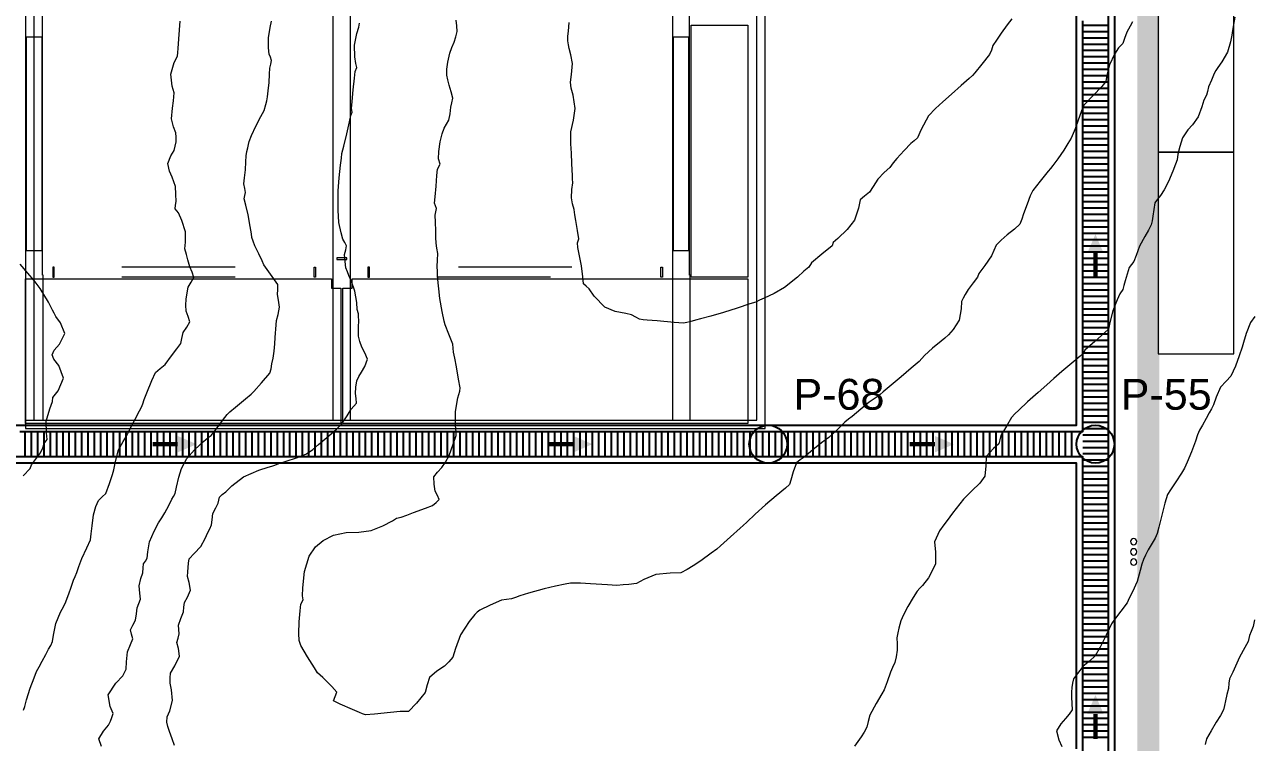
# Model space of a CAD drawing. Header units: metres. Extents: x 354768 to 355417, y 9249536 to 9250102.
# Drawn here: x 354959.92 to 354979.41, y 9249835.21 to 9249846.6 of the extents above; entities that cross this region are included whole.
import ezdxf
from ezdxf.enums import TextEntityAlignment as Align

# ---------------------------------------------------------------- set-up
doc = ezdxf.new("R2010")
doc.units = ezdxf.units.M
doc.header["$LTSCALE"] = 0.25
doc.linetypes.add('DASHED', pattern=[1.524, 1.27, -0.254])
for name, color, linetype, lineweight in [('ARQ-BASE', 8, 'CONTINUOUS', 13), ('ARQ-TECHO', 8, 'CONTINUOUS', 13), ('ARQ-VEREDA', 9, 'CONTINUOUS', 9), ('CUNETA-S3', 94, 'CONTINUOUS', 35), ('LIMITE-INTERV', 1, 'DASHED', 70)]:
    doc.layers.add(name, color=color, linetype=linetype, lineweight=lineweight)
for name, color, linetype, true_color in [('CUN-FLUJO', 1, 'CONTINUOUS', 0xe60000), ('CUN-REJ-BORDE', 4, 'CONTINUOUS', 0x00aae6), ('CUN-REJ-PLATINA', 4, 'CONTINUOUS', 0x78cdf0)]:
    doc.layers.add(name, color=color, linetype=linetype, true_color=true_color)
doc.layers.add('CURVAS', color=33, linetype='CONTINUOUS', lineweight=13, true_color=0xb08860)
doc.layers.add('NUDOS', color=7, linetype='CONTINUOUS')
doc.layers.add('TEXTOS', color=7, linetype='CONTINUOUS')
doc.styles.get("Standard").update_dxf_attribs({"font": 'arial.ttf'})

# ---------------------------------------------------------------- blocks, each defined once
blk = doc.blocks.new('ARQUITECTURA_BASE')
at = {"layer": 'ARQ-BASE'}
for points in [[(354960.187, 9249846.406), (354960.187, 9249843.006), (354959.947, 9249843.006), (354959.947, 9249846.406), (354960.187, 9249846.406)], [(354970.447, 9249846.406), (354970.447, 9249843.006), (354970.207, 9249843.006), (354970.207, 9249846.406), (354970.447, 9249846.406)]]:
    blk.add_lwpolyline(points, close=True, dxfattribs=at)
at = {"layer": 'ARQ-TECHO'}
for points in [[(354959.932, 9249840.191), (354971.662, 9249840.191), (354971.662, 9249851.821), (354959.932, 9249851.821), (354959.932, 9249840.191)], [(354960.062, 9249840.321), (354971.532, 9249840.321), (354971.532, 9249851.691), (354960.062, 9249851.691), (354960.062, 9249840.321)], [(354964.807, 9249840.321), (354965.087, 9249840.321), (354965.087, 9249851.691), (354964.807, 9249851.691), (354964.807, 9249840.321)], [(354964.867, 9249842.896), (354964.867, 9249842.871), (354965.027, 9249842.871), (354965.027, 9249842.896), (354964.867, 9249842.896)], [(354960.362, 9249842.591), (354960.387, 9249842.591), (354960.387, 9249842.751), (354960.362, 9249842.751), (354960.362, 9249842.591)], [(354964.532, 9249842.591), (354964.507, 9249842.591), (354964.507, 9249842.751), (354964.532, 9249842.751), (354964.532, 9249842.591)], [(354965.362, 9249842.591), (354965.387, 9249842.591), (354965.387, 9249842.751), (354965.362, 9249842.751), (354965.362, 9249842.591)], [(354970.032, 9249842.591), (354970.007, 9249842.591), (354970.007, 9249842.751), (354970.032, 9249842.751), (354970.032, 9249842.591)], [(354977.456, 9249838.394), (354977.46, 9249838.374), (354977.471, 9249838.358), (354977.486, 9249838.348), (354977.506, 9249838.344), (354977.525, 9249838.348), (354977.541, 9249838.358), (354977.552, 9249838.374), (354977.556, 9249838.394), (354977.552, 9249838.413), (354977.541, 9249838.429), (354977.525, 9249838.44), (354977.506, 9249838.444), (354977.486, 9249838.44), (354977.471, 9249838.429), (354977.46, 9249838.413), (354977.456, 9249838.394)], [(354977.456, 9249838.231), (354977.46, 9249838.212), (354977.471, 9249838.196), (354977.486, 9249838.185), (354977.506, 9249838.181), (354977.525, 9249838.185), (354977.541, 9249838.196), (354977.552, 9249838.212), (354977.556, 9249838.231), (354977.552, 9249838.251), (354977.541, 9249838.267), (354977.525, 9249838.277), (354977.506, 9249838.281), (354977.486, 9249838.277), (354977.471, 9249838.267), (354977.46, 9249838.251), (354977.456, 9249838.231)], [(354977.456, 9249838.069), (354977.46, 9249838.049), (354977.471, 9249838.033), (354977.486, 9249838.023), (354977.506, 9249838.019), (354977.525, 9249838.023), (354977.541, 9249838.033), (354977.552, 9249838.049), (354977.556, 9249838.069), (354977.552, 9249838.088), (354977.541, 9249838.104), (354977.525, 9249838.115), (354977.506, 9249838.119), (354977.486, 9249838.115), (354977.471, 9249838.104), (354977.46, 9249838.088), (354977.456, 9249838.069)]]:
    blk.add_lwpolyline(points, close=True, dxfattribs=at)
for points in [[(354960.212, 9249850.621), (354960.212, 9249851.691), (354959.932, 9249851.691), (354959.932, 9249840.321), (354960.212, 9249840.321), (354960.212, 9249842.621), (354960.202, 9249842.621), (354960.202, 9249850.621), (354960.212, 9249850.621)], [(354970.472, 9249850.621), (354970.472, 9249851.691), (354970.192, 9249851.691), (354970.192, 9249840.321), (354970.472, 9249840.321), (354970.472, 9249842.621), (354970.462, 9249842.621), (354970.462, 9249850.621), (354970.472, 9249850.621)], [(354963.257, 9249842.751), (354961.457, 9249842.751)], [(354963.257, 9249842.591), (354961.457, 9249842.591)], [(354968.257, 9249842.591), (354966.457, 9249842.591)], [(354968.597, 9249842.751), (354966.797, 9249842.751)]]:
    blk.add_lwpolyline(points, dxfattribs=at)
at = {"layer": 'ARQ-VEREDA'}
for points in [[(354979.095, 9249844.574), (354979.095, 9249847.774), (354977.895, 9249847.774), (354977.895, 9249844.574), (354979.095, 9249844.574)], [(354979.095, 9249841.374), (354979.095, 9249844.574), (354977.895, 9249844.574), (354977.895, 9249841.374), (354979.095, 9249841.374)], [(354964.962, 9249842.416), (354965.112, 9249842.416), (354965.112, 9249842.566), (354971.387, 9249842.566), (354971.387, 9249840.266), (354964.962, 9249840.266), (354964.962, 9249842.416)]]:
    blk.add_lwpolyline(points, close=True, dxfattribs=at)
for points in [[(354971.387, 9249842.591), (354970.487, 9249842.591), (354970.487, 9249846.591), (354971.387, 9249846.591), (354971.387, 9249842.591)], [(354964.932, 9249840.266), (354959.932, 9249840.266), (354959.932, 9249842.566), (354964.782, 9249842.566), (354964.782, 9249842.416), (354964.932, 9249842.416), (354964.932, 9249840.266)]]:
    blk.add_lwpolyline(points, dxfattribs=at)
blk = doc.blocks.new('CURVAS_DE_NIVEL')
at = {"layer": 'CURVAS'}
for points in [[(354975.573, 9249846.687), (354975.502, 9249846.592), (354975.406, 9249846.463), (354975.329, 9249846.351), (354975.275, 9249846.265), (354975.249, 9249846.194), (354975.222, 9249846.124), (354975.1, 9249845.968), (354974.988, 9249845.83), (354974.952, 9249845.792), (354974.897, 9249845.743), (354974.77, 9249845.629), (354974.619, 9249845.492), (354974.481, 9249845.374), (354974.361, 9249845.269), (354974.253, 9249845.15), (354974.135, 9249844.933), (354974.08, 9249844.802), (354974.027, 9249844.755), (354973.971, 9249844.709), (354973.865, 9249844.598), (354973.751, 9249844.475), (354973.694, 9249844.402), (354973.637, 9249844.329), (354973.55, 9249844.249), (354973.447, 9249844.146), (354973.373, 9249844.031), (354973.314, 9249843.937), (354973.239, 9249843.877), (354973.169, 9249843.815), (354973.142, 9249843.686), (354973.079, 9249843.492), (354972.96, 9249843.346), (354972.814, 9249843.206), (354972.742, 9249843.142), (354972.722, 9249843.088), (354972.562, 9249842.953), (354972.399, 9249842.816), (354972.353, 9249842.75), (354972.277, 9249842.686), (354972.175, 9249842.591), (354971.97, 9249842.428), (354971.803, 9249842.332), (354971.647, 9249842.256), (354971.574, 9249842.223), (354971.512, 9249842.196), (354971.42, 9249842.165), (354971.217, 9249842.097), (354970.999, 9249842.028), (354970.801, 9249841.972), (354970.634, 9249841.928), (354970.557, 9249841.909), (354970.469, 9249841.882), (354970.419, 9249841.87), (354970.367, 9249841.86), (354970.216, 9249841.872), (354969.947, 9249841.895), (354969.792, 9249841.909), (354969.729, 9249841.915), (354969.668, 9249841.924), (354969.608, 9249841.958), (354969.544, 9249841.995), (354969.453, 9249842.012), (354969.285, 9249842.048), (354969.12, 9249842.116), (354968.948, 9249842.29), (354968.869, 9249842.407), (354968.824, 9249842.446), (354968.782, 9249842.486), (354968.77, 9249842.594), (354968.75, 9249842.772), (354968.714, 9249842.956), (354968.69, 9249843.062), (354968.685, 9249843.133), (354968.707, 9249843.196), (354968.686, 9249843.329), (354968.66, 9249843.49), (354968.645, 9249843.578), (354968.63, 9249843.665), (354968.607, 9249843.756), (354968.588, 9249843.851), (354968.597, 9249843.98), (354968.609, 9249844.088), (354968.608, 9249844.149), (354968.606, 9249844.204), (354968.6, 9249844.294), (354968.595, 9249844.396), (354968.588, 9249844.56), (354968.579, 9249844.708), (354968.581, 9249844.897), (354968.62, 9249845.082), (354968.648, 9249845.265), (354968.618, 9249845.477), (354968.587, 9249845.59), (354968.572, 9249845.683), (354968.591, 9249845.805), (354968.608, 9249845.978), (354968.582, 9249846.12), (354968.555, 9249846.218), (354968.541, 9249846.279), (354968.53, 9249846.34), (354968.534, 9249846.413), (354968.541, 9249846.496), (354968.551, 9249846.632)], [(354977.488, 9249846.641), (354977.449, 9249846.573), (354977.4, 9249846.48), (354977.363, 9249846.378), (354977.334, 9249846.299), (354977.265, 9249846.231), (354977.205, 9249846.128), (354977.125, 9249845.962), (354977.083, 9249845.798), (354977.064, 9249845.695), (354977.002, 9249845.618), (354976.862, 9249845.474), (354976.72, 9249845.326), (354976.696, 9249845.271), (354976.674, 9249845.214), (354976.628, 9249845.084), (354976.577, 9249844.944), (354976.546, 9249844.87), (354976.513, 9249844.797), (354976.464, 9249844.71), (354976.4, 9249844.604), (354976.303, 9249844.468), (354976.225, 9249844.362), (354976.187, 9249844.316), (354976.149, 9249844.271), (354976.026, 9249844.115), (354975.908, 9249843.963), (354975.866, 9249843.879), (354975.816, 9249843.747), (354975.76, 9249843.594), (354975.734, 9249843.511), (354975.701, 9249843.432), (354975.614, 9249843.354), (354975.501, 9249843.262), (354975.403, 9249843.176), (354975.328, 9249843.1), (354975.288, 9249843.015), (354975.25, 9249842.928), (354975.144, 9249842.776), (354975.053, 9249842.65), (354975.03, 9249842.592), (354974.961, 9249842.502), (354974.881, 9249842.395), (354974.836, 9249842.317), (354974.804, 9249842.257), (354974.777, 9249842.202), (354974.773, 9249842.09), (354974.739, 9249841.907), (354974.646, 9249841.761), (354974.568, 9249841.674), (354974.511, 9249841.624), (354974.453, 9249841.577), (354974.318, 9249841.461), (354974.189, 9249841.348), (354974.147, 9249841.3), (354974.105, 9249841.252), (354973.98, 9249841.146), (354973.819, 9249841.011), (354973.658, 9249840.875), (354973.533, 9249840.77), (354973.485, 9249840.729), (354973.436, 9249840.689), (354973.377, 9249840.651), (354973.313, 9249840.609), (354973.177, 9249840.496), (354973.042, 9249840.381), (354972.984, 9249840.335), (354972.927, 9249840.287), (354972.799, 9249840.165), (354972.672, 9249840.044), (354972.614, 9249840.004), (354972.556, 9249839.964), (354972.42, 9249839.849), (354972.281, 9249839.732), (354972.216, 9249839.69), (354972.157, 9249839.643), (354972.108, 9249839.501), (354972.07, 9249839.371), (354972.049, 9249839.298), (354971.983, 9249839.243), (354971.836, 9249839.12), (354971.667, 9249838.976), (354971.505, 9249838.829), (354971.371, 9249838.705), (354971.313, 9249838.651), (354971.265, 9249838.61), (354971.111, 9249838.469), (354970.956, 9249838.326), (354970.896, 9249838.272), (354970.808, 9249838.209), (354970.642, 9249838.091), (354970.521, 9249838.009), (354970.426, 9249837.949), (354970.326, 9249837.901), (354970.156, 9249837.893), (354969.926, 9249837.871), (354969.74, 9249837.793), (354969.619, 9249837.731), (354969.499, 9249837.713), (354969.411, 9249837.706), (354969.311, 9249837.7), (354969.162, 9249837.709), (354968.893, 9249837.726), (354968.732, 9249837.736), (354968.655, 9249837.737), (354968.577, 9249837.735), (354968.492, 9249837.72), (354968.334, 9249837.687), (354968.155, 9249837.645), (354967.907, 9249837.576), (354967.77, 9249837.533), (354967.703, 9249837.508), (354967.636, 9249837.484), (354967.56, 9249837.475), (354967.479, 9249837.463), (354967.299, 9249837.383), (354967.134, 9249837.304), (354967.095, 9249837.273), (354967.058, 9249837.239), (354966.968, 9249837.129), (354966.829, 9249836.916), (354966.749, 9249836.698), (354966.706, 9249836.56), (354966.644, 9249836.485), (354966.574, 9249836.418), (354966.457, 9249836.337), (354966.337, 9249836.236), (354966.301, 9249836.121), (354966.27, 9249836.002), (354966.13, 9249835.829), (354966.004, 9249835.7), (354965.939, 9249835.697), (354965.871, 9249835.7), (354965.721, 9249835.685), (354965.464, 9249835.658), (354965.321, 9249835.645), (354965.275, 9249835.663), (354965.229, 9249835.685), (354965.118, 9249835.731), (354964.921, 9249835.814), (354964.813, 9249835.87), (354964.841, 9249835.936), (354964.871, 9249836.006), (354964.791, 9249836.095), (354964.646, 9249836.236), (354964.564, 9249836.314), (354964.515, 9249836.392), (354964.405, 9249836.568), (354964.297, 9249836.743), (354964.269, 9249836.824), (354964.267, 9249836.938), (354964.27, 9249837.122), (354964.286, 9249837.296), (354964.3, 9249837.399), (354964.336, 9249837.471), (354964.324, 9249837.534), (354964.329, 9249837.659), (354964.356, 9249837.919), (354964.43, 9249838.163), (354964.532, 9249838.312), (354964.65, 9249838.411), (354964.814, 9249838.495), (354965.015, 9249838.541), (354965.219, 9249838.544), (354965.414, 9249838.569), (354965.599, 9249838.644), (354965.749, 9249838.725), (354965.814, 9249838.765), (354965.887, 9249838.784), (354965.98, 9249838.816), (354966.086, 9249838.854), (354966.274, 9249838.923), (354966.386, 9249838.967), (354966.444, 9249839.012), (354966.489, 9249839.062), (354966.463, 9249839.126), (354966.429, 9249839.194), (354966.41, 9249839.303), (354966.407, 9249839.424), (354966.464, 9249839.497), (354966.533, 9249839.568), (354966.593, 9249839.655), (354966.652, 9249839.758), (354966.716, 9249839.938), (354966.759, 9249840.077), (354966.762, 9249840.129), (354966.751, 9249840.242), (354966.749, 9249840.459), (354966.788, 9249840.673), (354966.818, 9249840.782), (354966.822, 9249840.833), (354966.798, 9249840.974), (354966.765, 9249841.167), (354966.739, 9249841.305), (354966.721, 9249841.402), (354966.714, 9249841.465), (354966.706, 9249841.527), (354966.645, 9249841.686), (354966.587, 9249841.833), (354966.569, 9249841.894), (354966.54, 9249842.045), (354966.503, 9249842.254), (354966.485, 9249842.403), (354966.474, 9249842.502), (354966.47, 9249842.557), (354966.466, 9249842.612), (354966.463, 9249842.68), (354966.461, 9249842.758), (354966.466, 9249842.859), (354966.469, 9249842.967), (354966.457, 9249843.048), (354966.444, 9249843.13), (354966.441, 9249843.222), (354966.44, 9249843.324), (354966.433, 9249843.462), (354966.427, 9249843.573), (354966.439, 9249843.627), (354966.448, 9249843.678), (354966.419, 9249843.764), (354966.429, 9249843.866), (354966.445, 9249844.033), (354966.457, 9249844.201), (354966.465, 9249844.304), (354966.508, 9249844.383), (354966.479, 9249844.468), (354966.488, 9249844.582), (354966.507, 9249844.738), (354966.539, 9249844.863), (354966.569, 9249844.956), (354966.609, 9249845.018), (354966.647, 9249845.081), (354966.664, 9249845.184), (354966.676, 9249845.288), (354966.693, 9249845.359), (354966.706, 9249845.43), (354966.68, 9249845.532), (354966.649, 9249845.638), (354966.629, 9249845.723), (354966.615, 9249845.793), (354966.613, 9249845.889), (354966.631, 9249846.004), (354966.658, 9249846.144), (354966.694, 9249846.233), (354966.73, 9249846.317), (354966.757, 9249846.403), (354966.777, 9249846.489), (354966.772, 9249846.577), (354966.76, 9249846.666)], [(354979.111, 9249846.717), (354979.091, 9249846.597), (354979.072, 9249846.506), (354979.061, 9249846.428), (354979.041, 9249846.325), (354978.992, 9249846.158), (354978.904, 9249846.006), (354978.84, 9249845.915), (354978.812, 9249845.868), (354978.784, 9249845.821), (354978.739, 9249845.718), (354978.693, 9249845.609), (354978.676, 9249845.537), (354978.662, 9249845.476), (354978.619, 9249845.401), (354978.59, 9249845.293), (354978.53, 9249845.133), (354978.437, 9249845.01), (354978.364, 9249844.929), (354978.321, 9249844.865), (354978.282, 9249844.799), (354978.24, 9249844.665), (354978.206, 9249844.544), (354978.197, 9249844.451), (354978.17, 9249844.383), (354978.128, 9249844.272), (354978.06, 9249844.108), (354977.989, 9249843.977), (354977.934, 9249843.886), (354977.886, 9249843.83), (354977.841, 9249843.772), (354977.825, 9249843.665), (354977.813, 9249843.559), (354977.798, 9249843.485), (354977.783, 9249843.422), (354977.744, 9249843.337), (354977.683, 9249843.237), (354977.598, 9249843.083), (354977.544, 9249842.936), (354977.511, 9249842.837), (354977.473, 9249842.79), (354977.435, 9249842.742), (354977.402, 9249842.64), (354977.371, 9249842.532), (354977.353, 9249842.457), (354977.337, 9249842.396), (354977.287, 9249842.327), (354977.244, 9249842.228), (354977.178, 9249842.054), (354977.13, 9249841.872), (354977.106, 9249841.765), (354977.049, 9249841.71), (354976.889, 9249841.571), (354976.733, 9249841.433), (354976.713, 9249841.384), (354976.656, 9249841.336), (354976.524, 9249841.225), (354976.366, 9249841.092), (354976.238, 9249840.981), (354976.127, 9249840.884), (354975.99, 9249840.762), (354975.823, 9249840.61), (354975.683, 9249840.481), (354975.622, 9249840.423), (354975.571, 9249840.361), (354975.487, 9249840.225), (354975.4, 9249840.077), (354975.386, 9249840.011), (354975.37, 9249839.947), (354975.281, 9249839.872), (354975.169, 9249839.742), (354975.16, 9249839.594), (354975.148, 9249839.434), (354975.065, 9249839.322), (354974.939, 9249839.202), (354974.807, 9249839.067), (354974.633, 9249838.848), (354974.546, 9249838.73), (354974.494, 9249838.658), (354974.429, 9249838.565), (354974.348, 9249838.392), (354974.361, 9249838.226), (354974.366, 9249838.037), (354974.253, 9249837.819), (354974.158, 9249837.699), (354974.115, 9249837.654), (354974.071, 9249837.608), (354974.007, 9249837.507), (354973.922, 9249837.364), (354973.855, 9249837.231), (354973.812, 9249837.139), (354973.796, 9249837.081), (354973.781, 9249837.021), (354973.766, 9249836.949), (354973.752, 9249836.866), (354973.754, 9249836.774), (354973.755, 9249836.669), (354973.739, 9249836.566), (354973.719, 9249836.475), (354973.684, 9249836.399), (354973.648, 9249836.323), (354973.595, 9249836.171), (354973.55, 9249836.041), (354973.511, 9249835.98), (354973.422, 9249835.826), (354973.321, 9249835.641), (354973.298, 9249835.54), (354973.276, 9249835.448), (354973.234, 9249835.372), (354973.186, 9249835.298), (354973.077, 9249835.148)], [(354962.294, 9249835.161), (354962.257, 9249835.264), (354962.216, 9249835.381), (354962.19, 9249835.461), (354962.171, 9249835.527), (354962.178, 9249835.611), (354962.219, 9249835.709), (354962.264, 9249835.874), (354962.247, 9249836.044), (354962.224, 9249836.147), (354962.226, 9249836.232), (354962.229, 9249836.308), (354962.297, 9249836.421), (354962.371, 9249836.574), (354962.355, 9249836.697), (354962.333, 9249836.793), (354962.351, 9249836.861), (354962.369, 9249836.929), (354962.362, 9249836.999), (354962.357, 9249837.069), (354962.395, 9249837.172), (354962.436, 9249837.278), (354962.443, 9249837.354), (354962.451, 9249837.429), (354962.5, 9249837.515), (354962.549, 9249837.624), (354962.527, 9249837.745), (354962.498, 9249837.842), (354962.504, 9249837.912), (354962.512, 9249837.981), (354962.515, 9249838.051), (354962.524, 9249838.119), (354962.603, 9249838.203), (354962.71, 9249838.319), (354962.781, 9249838.444), (354962.825, 9249838.537), (354962.855, 9249838.598), (354962.881, 9249838.66), (354962.89, 9249838.742), (354962.903, 9249838.838), (354962.948, 9249838.932), (354962.987, 9249839.006), (354963.005, 9249839.099), (354963.052, 9249839.14), (354963.108, 9249839.186), (354963.203, 9249839.279), (354963.387, 9249839.421), (354963.629, 9249839.528), (354963.779, 9249839.576), (354963.836, 9249839.592), (354963.886, 9249839.605), (354963.946, 9249839.633), (354964.049, 9249839.666), (354964.246, 9249839.73), (354964.389, 9249839.785), (354964.486, 9249839.855), (354964.577, 9249839.935), (354964.679, 9249840.019), (354964.776, 9249840.102), (354964.863, 9249840.177), (354964.945, 9249840.258), (354965.034, 9249840.391), (354965.098, 9249840.496), (354965.14, 9249840.544), (354965.178, 9249840.593), (354965.174, 9249840.664), (354965.166, 9249840.745), (354965.172, 9249840.847), (354965.184, 9249840.947), (354965.219, 9249841.015), (354965.258, 9249841.082), (354965.312, 9249841.174), (354965.355, 9249841.288), (354965.315, 9249841.39), (354965.264, 9249841.482), (354965.235, 9249841.567), (354965.212, 9249841.655), (354965.211, 9249841.792), (354965.215, 9249841.908), (354965.214, 9249841.962), (354965.213, 9249842.009), (354965.193, 9249842.076), (354965.183, 9249842.19), (354965.156, 9249842.369), (354965.103, 9249842.521), (354965.061, 9249842.619), (354965.036, 9249842.677), (354965.013, 9249842.736), (354964.999, 9249842.841), (354964.99, 9249842.951), (354965.009, 9249843.024), (354965.024, 9249843.09), (354964.996, 9249843.141), (354964.965, 9249843.192), (354964.935, 9249843.294), (354964.901, 9249843.455), (354964.89, 9249843.653), (354964.89, 9249843.782), (354964.888, 9249843.848), (354964.891, 9249843.959), (354964.903, 9249844.165), (354964.926, 9249844.37), (354964.941, 9249844.48), (354964.948, 9249844.553), (354964.977, 9249844.667), (354965.026, 9249844.864), (354965.069, 9249845.053), (354965.092, 9249845.158), (354965.113, 9249845.211), (354965.101, 9249845.268), (354965.111, 9249845.376), (354965.13, 9249845.565), (354965.147, 9249845.75), (354965.158, 9249845.855), (354965.186, 9249845.915), (354965.168, 9249845.979), (354965.153, 9249846.085), (354965.146, 9249846.273), (354965.185, 9249846.457), (354965.218, 9249846.559), (354965.23, 9249846.621)], [(354979.427, 9249841.964), (354979.357, 9249841.869), (354979.291, 9249841.694), (354979.246, 9249841.555), (354979.226, 9249841.48), (354979.178, 9249841.341), (354979.12, 9249841.179), (354979.086, 9249841.096), (354979.045, 9249841.017), (354978.971, 9249840.94), (354978.886, 9249840.844), (354978.815, 9249840.684), (354978.772, 9249840.566), (354978.74, 9249840.502), (354978.705, 9249840.435), (354978.657, 9249840.346), (354978.597, 9249840.244), (354978.549, 9249840.163), (354978.52, 9249840.088), (354978.485, 9249839.988), (354978.424, 9249839.819), (354978.354, 9249839.657), (354978.311, 9249839.561), (354978.267, 9249839.478), (354978.177, 9249839.345), (354978.089, 9249839.214), (354978.041, 9249839.142), (354978.003, 9249839.003), (354977.947, 9249838.795), (354977.903, 9249838.625), (354977.877, 9249838.524), (354977.846, 9249838.449), (354977.798, 9249838.367), (354977.739, 9249838.265), (354977.696, 9249838.177), (354977.664, 9249838.11), (354977.635, 9249838.035), (354977.612, 9249837.933), (354977.564, 9249837.763), (354977.487, 9249837.597), (354977.434, 9249837.498), (354977.404, 9249837.422), (354977.305, 9249837.291), (354977.204, 9249837.16), (354977.155, 9249837.089), (354977.116, 9249837.01), (354977.069, 9249836.91), (354976.976, 9249836.72), (354976.898, 9249836.582), (354976.805, 9249836.498), (354976.707, 9249836.417), (354976.613, 9249836.301), (354976.554, 9249836.214), (354976.536, 9249836.147), (354976.524, 9249836.078), (354976.52, 9249836.004), (354976.518, 9249835.928), (354976.528, 9249835.826), (354976.529, 9249835.723), (354976.483, 9249835.655), (354976.427, 9249835.589), (354976.349, 9249835.505), (354976.28, 9249835.389), (354976.318, 9249835.247), (354976.365, 9249835.145)], [(354961.135, 9249835.145), (354961.094, 9249835.264), (354961.168, 9249835.387), (354961.246, 9249835.479), (354961.277, 9249835.545), (354961.3, 9249835.601), (354961.319, 9249835.669), (354961.273, 9249835.777), (354961.243, 9249835.961), (354961.362, 9249836.146), (354961.473, 9249836.262), (354961.501, 9249836.315), (354961.525, 9249836.368), (354961.534, 9249836.489), (354961.55, 9249836.644), (354961.595, 9249836.76), (354961.631, 9249836.85), (354961.612, 9249836.923), (354961.594, 9249836.995), (354961.631, 9249837.068), (354961.675, 9249837.149), (354961.689, 9249837.248), (354961.7, 9249837.341), (354961.727, 9249837.412), (354961.752, 9249837.483), (354961.742, 9249837.577), (354961.733, 9249837.693), (354961.761, 9249837.808), (354961.789, 9249837.899), (354961.797, 9249837.976), (354961.804, 9249838.042), (354961.832, 9249838.085), (354961.861, 9249838.129), (354961.871, 9249838.231), (354961.897, 9249838.389), (354961.97, 9249838.558), (354962.04, 9249838.692), (354962.091, 9249838.771), (354962.141, 9249838.849), (354962.202, 9249838.969), (354962.25, 9249839.068), (354962.278, 9249839.112), (354962.304, 9249839.155), (354962.324, 9249839.256), (354962.361, 9249839.414), (354962.405, 9249839.554), (354962.487, 9249839.714), (354962.609, 9249839.85), (354962.754, 9249839.984), (354962.826, 9249840.045), (354962.877, 9249840.079), (354962.917, 9249840.132), (354962.968, 9249840.201), (354963.053, 9249840.315), (354963.127, 9249840.413), (354963.173, 9249840.452), (354963.261, 9249840.526), (354963.421, 9249840.661), (354963.509, 9249840.735), (354963.551, 9249840.778), (354963.675, 9249840.913), (354963.807, 9249841.065), (354963.826, 9249841.137), (354963.839, 9249841.213), (354963.858, 9249841.304), (354963.877, 9249841.414), (354963.886, 9249841.534), (354963.89, 9249841.632), (354963.896, 9249841.699), (354963.901, 9249841.766), (354963.907, 9249841.834), (354963.913, 9249841.901), (354963.937, 9249841.997), (354963.96, 9249842.116), (354963.945, 9249842.225), (354963.927, 9249842.317), (354963.932, 9249842.396), (354963.932, 9249842.473), (354963.818, 9249842.639), (354963.709, 9249842.787), (354963.685, 9249842.849), (354963.629, 9249842.961), (354963.568, 9249843.086), (354963.541, 9249843.159), (354963.521, 9249843.218), (354963.517, 9249843.279), (354963.496, 9249843.396), (354963.462, 9249843.578), (354963.424, 9249843.735), (354963.401, 9249843.835), (354963.411, 9249843.885), (354963.422, 9249843.936), (354963.408, 9249843.999), (354963.393, 9249844.07), (354963.404, 9249844.165), (354963.42, 9249844.291), (354963.427, 9249844.419), (354963.431, 9249844.514), (354963.443, 9249844.582), (354963.455, 9249844.643), (354963.466, 9249844.694), (354963.478, 9249844.744), (354963.517, 9249844.839), (354963.582, 9249844.987), (354963.663, 9249845.138), (354963.718, 9249845.236), (354963.744, 9249845.328), (354963.756, 9249845.387), (354963.768, 9249845.452), (354963.779, 9249845.547), (354963.793, 9249845.679), (354963.801, 9249845.811), (354963.807, 9249845.906), (354963.822, 9249845.971), (354963.834, 9249846.03), (354963.815, 9249846.079), (354963.794, 9249846.128), (354963.786, 9249846.23), (354963.786, 9249846.389), (354963.81, 9249846.551), (354963.831, 9249846.653)], [(354959.899, 9249835.72), (354959.918, 9249835.78), (354959.948, 9249835.886), (354960.004, 9249836.066), (354960.066, 9249836.235), (354960.105, 9249836.333), (354960.146, 9249836.409), (354960.196, 9249836.499), (354960.254, 9249836.605), (354960.297, 9249836.686), (354960.33, 9249836.748), (354960.36, 9249836.807), (354960.375, 9249836.912), (354960.414, 9249837.096), (354960.488, 9249837.272), (354960.538, 9249837.372), (354960.57, 9249837.437), (354960.591, 9249837.495), (354960.616, 9249837.564), (354960.654, 9249837.673), (354960.692, 9249837.782), (354960.717, 9249837.843), (354960.743, 9249837.903), (354960.776, 9249837.997), (354960.824, 9249838.125), (354960.901, 9249838.296), (354960.959, 9249838.423), (354960.973, 9249838.519), (354960.986, 9249838.645), (354961.009, 9249838.819), (354961.047, 9249838.952), (354961.086, 9249839.048), (354961.144, 9249839.103), (354961.202, 9249839.158), (354961.263, 9249839.316), (354961.312, 9249839.459), (354961.33, 9249839.535), (354961.356, 9249839.666), (354961.405, 9249839.85), (354961.477, 9249839.982), (354961.533, 9249840.069), (354961.563, 9249840.129), (354961.592, 9249840.189), (354961.668, 9249840.336), (354961.737, 9249840.471), (354961.769, 9249840.529), (354961.789, 9249840.582), (354961.813, 9249840.647), (354961.856, 9249840.757), (354961.934, 9249840.95), (354961.993, 9249841.076), (354962.067, 9249841.142), (354962.145, 9249841.206), (354962.247, 9249841.34), (354962.329, 9249841.453), (354962.363, 9249841.496), (354962.396, 9249841.54), (354962.411, 9249841.616), (354962.431, 9249841.71), (354962.489, 9249841.796), (354962.538, 9249841.882), (354962.512, 9249841.966), (354962.478, 9249842.052), (354962.475, 9249842.145), (354962.481, 9249842.242), (354962.492, 9249842.339), (354962.51, 9249842.43), (354962.558, 9249842.509), (354962.598, 9249842.587), (354962.574, 9249842.671), (354962.538, 9249842.756), (354962.506, 9249842.865), (354962.482, 9249842.952), (354962.458, 9249843.04), (354962.469, 9249843.143), (354962.47, 9249843.308), (354962.411, 9249843.491), (354962.359, 9249843.61), (354962.304, 9249843.677), (354962.311, 9249843.731), (354962.319, 9249843.792), (354962.316, 9249843.907), (354962.307, 9249844.031), (354962.283, 9249844.105), (354962.256, 9249844.177), (354962.216, 9249844.274), (354962.188, 9249844.396), (354962.238, 9249844.514), (354962.29, 9249844.602), (354962.306, 9249844.671), (354962.318, 9249844.74), (354962.318, 9249844.81), (354962.313, 9249844.88), (354962.28, 9249844.974), (354962.246, 9249845.101), (354962.26, 9249845.27), (354962.28, 9249845.39), (354962.283, 9249845.453), (354962.29, 9249845.514), (354962.259, 9249845.621), (354962.235, 9249845.812), (354962.291, 9249845.995), (354962.34, 9249846.095), (354962.345, 9249846.157), (354962.35, 9249846.219), (354962.362, 9249846.371), (354962.382, 9249846.65)], [(354959.894, 9249839.436), (354960.004, 9249839.556), (354960.025, 9249839.613), (354960.09, 9249839.697), (354960.167, 9249839.801), (354960.203, 9249839.884), (354960.228, 9249839.95), (354960.273, 9249840.013), (354960.261, 9249840.119), (354960.258, 9249840.303), (354960.314, 9249840.499), (354960.36, 9249840.618), (354960.365, 9249840.679), (354960.448, 9249840.786), (354960.531, 9249840.989), (354960.459, 9249841.187), (354960.382, 9249841.29), (354960.355, 9249841.359), (354960.387, 9249841.43), (354960.472, 9249841.525), (354960.557, 9249841.696), (354960.488, 9249841.868), (354960.411, 9249841.968), (354960.385, 9249842.018), (354960.359, 9249842.068), (354960.295, 9249842.192), (354960.162, 9249842.412), (354960.067, 9249842.539), (354959.969, 9249842.656), (354959.844, 9249842.798)], [(354979.425, 9249837.152), (354979.4, 9249837.049), (354979.37, 9249836.968), (354979.344, 9249836.902), (354979.321, 9249836.81), (354979.267, 9249836.712), (354979.185, 9249836.561), (354979.121, 9249836.415), (354979.081, 9249836.32), (354979.052, 9249836.27), (354979.026, 9249836.219), (354979.017, 9249836.148), (354979.008, 9249836.065), (354978.986, 9249835.967), (354978.963, 9249835.87), (354978.948, 9249835.796), (354978.93, 9249835.723), (354978.882, 9249835.637), (354978.817, 9249835.528), (354978.734, 9249835.389), (354978.664, 9249835.263), (354978.639, 9249835.174)]]:
    blk.add_lwpolyline(points, dxfattribs=at)
blk = doc.blocks.new('LIMITE_DE_INTERVENCION')
at = {"layer": 'LIMITE-INTERV', "const_width": 0.35}
blk.add_lwpolyline([(354813.64, 9249855.63), (354841.92, 9249883.91), (354871.13, 9249854.7), (354916.13, 9249854.7), (354916.13, 9249869.58), (354977.74, 9249869.58), (354977.74, 9249785.21), (354976.37, 9249784.1), (354969.93, 9249785.38), (354969.93, 9249791.81), (354955.81, 9249791.81), (354948.88, 9249794.19), (354936.64, 9249794.19), (354936.64, 9249792.02), (354926.97, 9249793.95), (354926.97, 9249800.53), (354919.17, 9249800.53), (354919.17, 9249802.42), (354907.61, 9249802.61), (354883.57, 9249802.61), (354879.56, 9249803.41), (354859.72, 9249811.52)], close=True, dxfattribs=at)
blk = doc.blocks.new('CUNETAS_SISTEMA_3_NORESTE_LOSA')
at = {"layer": 'CUN-FLUJO', "const_width": 0.07}
for points in [[(354976.9, 9249842.572), (354976.9, 9249842.972)], [(354961.945, 9249839.94), (354962.345, 9249839.94)], [(354968.222, 9249839.94), (354968.622, 9249839.94)], [(354973.955, 9249839.94), (354974.355, 9249839.94)], [(354976.9, 9249835.26), (354976.9, 9249835.66)]]:
    blk.add_lwpolyline(points, dxfattribs=at)
at = {"layer": 'CUN-FLUJO', "true_color": 0xe60000}
for points in [[(354976.9, 9249843.272), (354976.77, 9249842.972), (354977.03, 9249842.972)], [(354962.645, 9249839.94), (354962.345, 9249840.07), (354962.345, 9249839.81)], [(354968.922, 9249839.94), (354968.622, 9249840.07), (354968.622, 9249839.81)], [(354974.655, 9249839.94), (354974.355, 9249840.07), (354974.355, 9249839.81)], [(354976.9, 9249835.96), (354976.77, 9249835.66), (354977.03, 9249835.66)]]:
    blk.add_solid(points, dxfattribs=at)
at = {"layer": 'CUN-REJ-BORDE'}
for points in [[(354977.1, 9249846.821), (354977.1, 9249846.571), (354977.1, 9249846.32), (354977.1, 9249846.07), (354977.1, 9249845.82), (354977.1, 9249845.57), (354977.1, 9249845.319), (354977.1, 9249845.069), (354977.1, 9249844.819), (354977.1, 9249844.569), (354977.1, 9249844.318), (354977.1, 9249844.068), (354977.1, 9249843.818), (354977.1, 9249843.567), (354977.1, 9249843.317), (354977.1, 9249843.067), (354977.1, 9249842.817), (354977.1, 9249842.566), (354977.1, 9249842.316), (354977.1, 9249842.066), (354977.1, 9249841.816), (354977.1, 9249841.565), (354977.1, 9249841.315), (354977.1, 9249841.065), (354977.1, 9249840.815), (354977.1, 9249840.564), (354977.1, 9249840.314), (354977.1, 9249840.064), (354977.1, 9249839.813), (354977.1, 9249839.563), (354977.1, 9249839.313), (354977.1, 9249839.063), (354977.1, 9249838.812), (354977.1, 9249838.562), (354977.1, 9249838.312), (354977.1, 9249838.062), (354977.1, 9249837.811), (354977.1, 9249837.561), (354977.1, 9249837.311), (354977.1, 9249837.06), (354977.1, 9249836.81), (354977.1, 9249836.56), (354977.1, 9249836.31), (354977.1, 9249836.059), (354977.1, 9249835.809), (354977.1, 9249835.559), (354977.1, 9249835.309), (354977.1, 9249835.058)], [(354976.7, 9249834.984), (354976.7, 9249835.235), (354976.7, 9249835.485), (354976.7, 9249835.735), (354976.7, 9249835.985), (354976.7, 9249836.236), (354976.7, 9249836.486), (354976.7, 9249836.736), (354976.7, 9249836.987), (354976.7, 9249837.237), (354976.7, 9249837.487), (354976.7, 9249837.738), (354976.7, 9249837.988), (354976.7, 9249838.238), (354976.7, 9249838.488), (354976.7, 9249838.739), (354976.7, 9249838.989), (354976.7, 9249839.239), (354976.7, 9249839.49), (354976.7, 9249839.74), (354976.447, 9249839.74), (354976.195, 9249839.74), (354975.942, 9249839.74), (354975.69, 9249839.74), (354975.437, 9249839.74), (354975.185, 9249839.74), (354974.932, 9249839.74), (354974.68, 9249839.74), (354974.427, 9249839.74), (354974.175, 9249839.74), (354973.922, 9249839.74), (354973.67, 9249839.74), (354973.417, 9249839.74), (354973.165, 9249839.74), (354972.912, 9249839.74), (354972.66, 9249839.74), (354972.407, 9249839.74), (354972.155, 9249839.74), (354971.902, 9249839.74), (354971.65, 9249839.74), (354971.397, 9249839.74), (354971.144, 9249839.74), (354970.892, 9249839.74), (354970.639, 9249839.74), (354970.387, 9249839.74), (354970.134, 9249839.74), (354969.882, 9249839.74), (354969.629, 9249839.74), (354969.377, 9249839.74), (354969.124, 9249839.74), (354968.872, 9249839.74), (354968.619, 9249839.74), (354968.367, 9249839.74), (354968.114, 9249839.74), (354967.862, 9249839.74), (354967.609, 9249839.74), (354967.357, 9249839.74), (354967.104, 9249839.74), (354966.852, 9249839.74), (354966.599, 9249839.74), (354966.347, 9249839.74), (354966.094, 9249839.74), (354965.842, 9249839.74), (354965.589, 9249839.74), (354965.336, 9249839.74), (354965.084, 9249839.74), (354964.831, 9249839.74), (354964.579, 9249839.74), (354964.326, 9249839.74), (354964.074, 9249839.74), (354963.821, 9249839.74), (354963.569, 9249839.74), (354963.316, 9249839.74), (354963.064, 9249839.74), (354962.811, 9249839.74), (354962.559, 9249839.74), (354962.306, 9249839.74), (354962.054, 9249839.74), (354961.801, 9249839.74), (354961.549, 9249839.74), (354961.296, 9249839.74), (354961.044, 9249839.74), (354960.791, 9249839.74), (354960.539, 9249839.74), (354960.286, 9249839.74), (354960.033, 9249839.74), (354959.781, 9249839.74)], [(354977.2, 9249846.846), (354977.2, 9249846.595), (354977.2, 9249846.344), (354977.2, 9249846.094), (354977.2, 9249845.843), (354977.2, 9249845.593), (354977.2, 9249845.342), (354977.2, 9249845.091), (354977.2, 9249844.841), (354977.2, 9249844.59), (354977.2, 9249844.34), (354977.2, 9249844.089), (354977.2, 9249843.839), (354977.2, 9249843.588), (354977.2, 9249843.337), (354977.2, 9249843.087), (354977.2, 9249842.836), (354977.2, 9249842.586), (354977.2, 9249842.335), (354977.2, 9249842.084), (354977.2, 9249841.834), (354977.2, 9249841.583), (354977.2, 9249841.333), (354977.2, 9249841.082), (354977.2, 9249840.831), (354977.2, 9249840.581), (354977.2, 9249840.33), (354977.2, 9249840.08), (354977.2, 9249839.829), (354977.2, 9249839.578), (354977.2, 9249839.328), (354977.2, 9249839.077), (354977.2, 9249838.827), (354977.2, 9249838.576), (354977.2, 9249838.325), (354977.2, 9249838.075), (354977.2, 9249837.824), (354977.2, 9249837.574), (354977.2, 9249837.323), (354977.2, 9249837.072), (354977.2, 9249836.822), (354977.2, 9249836.571), (354977.2, 9249836.321), (354977.2, 9249836.07), (354977.2, 9249835.819), (354977.2, 9249835.569), (354977.2, 9249835.318), (354977.2, 9249835.068)], [(354959.784, 9249840.24), (354960.035, 9249840.24), (354960.286, 9249840.24), (354960.536, 9249840.24), (354960.787, 9249840.24), (354961.038, 9249840.24), (354961.289, 9249840.24), (354961.54, 9249840.24), (354961.791, 9249840.24), (354962.042, 9249840.24), (354962.293, 9249840.24), (354962.544, 9249840.24), (354962.795, 9249840.24), (354963.046, 9249840.24), (354963.297, 9249840.24), (354963.548, 9249840.24), (354963.799, 9249840.24), (354964.05, 9249840.24), (354964.301, 9249840.24), (354964.552, 9249840.24), (354964.803, 9249840.24), (354965.054, 9249840.24), (354965.305, 9249840.24), (354965.556, 9249840.24), (354965.807, 9249840.24), (354966.058, 9249840.24), (354966.309, 9249840.24), (354966.56, 9249840.24), (354966.811, 9249840.24), (354967.062, 9249840.24), (354967.313, 9249840.24), (354967.564, 9249840.24), (354967.815, 9249840.24), (354968.066, 9249840.24), (354968.317, 9249840.24), (354968.568, 9249840.24), (354968.819, 9249840.24), (354969.07, 9249840.24), (354969.321, 9249840.24), (354969.572, 9249840.24), (354969.823, 9249840.24), (354970.074, 9249840.24), (354970.325, 9249840.24), (354970.576, 9249840.24), (354970.827, 9249840.24), (354971.078, 9249840.24), (354971.329, 9249840.24), (354971.58, 9249840.24), (354971.831, 9249840.24), (354972.082, 9249840.24), (354972.333, 9249840.24), (354972.584, 9249840.24), (354972.835, 9249840.24), (354973.086, 9249840.24), (354973.337, 9249840.24), (354973.588, 9249840.24), (354973.839, 9249840.24), (354974.09, 9249840.24), (354974.341, 9249840.24), (354974.592, 9249840.24), (354974.843, 9249840.24), (354975.094, 9249840.24), (354975.345, 9249840.24), (354975.596, 9249840.24), (354975.847, 9249840.24), (354976.098, 9249840.24), (354976.349, 9249840.24), (354976.6, 9249840.24), (354976.6, 9249840.492), (354976.6, 9249840.744), (354976.6, 9249840.995), (354976.6, 9249841.247), (354976.6, 9249841.499), (354976.6, 9249841.751), (354976.6, 9249842.002), (354976.6, 9249842.254), (354976.6, 9249842.506), (354976.6, 9249842.758), (354976.6, 9249843.01), (354976.6, 9249843.261), (354976.6, 9249843.513), (354976.6, 9249843.765), (354976.6, 9249844.017), (354976.6, 9249844.268), (354976.6, 9249844.52), (354976.6, 9249844.772), (354976.6, 9249845.024), (354976.6, 9249845.276), (354976.6, 9249845.527), (354976.6, 9249845.779), (354976.6, 9249846.031), (354976.6, 9249846.283), (354976.6, 9249846.534), (354976.6, 9249846.786)], [(354959.842, 9249840.14), (354960.094, 9249840.14), (354960.345, 9249840.14), (354960.597, 9249840.14), (354960.849, 9249840.14), (354961.1, 9249840.14), (354961.352, 9249840.14), (354961.603, 9249840.14), (354961.855, 9249840.14), (354962.107, 9249840.14), (354962.358, 9249840.14), (354962.61, 9249840.14), (354962.862, 9249840.14), (354963.113, 9249840.14), (354963.365, 9249840.14), (354963.616, 9249840.14), (354963.868, 9249840.14), (354964.12, 9249840.14), (354964.371, 9249840.14), (354964.623, 9249840.14), (354964.874, 9249840.14), (354965.126, 9249840.14), (354965.378, 9249840.14), (354965.629, 9249840.14), (354965.881, 9249840.14), (354966.132, 9249840.14), (354966.384, 9249840.14), (354966.636, 9249840.14), (354966.887, 9249840.14), (354967.139, 9249840.14), (354967.39, 9249840.14), (354967.642, 9249840.14), (354967.894, 9249840.14), (354968.145, 9249840.14), (354968.397, 9249840.14), (354968.649, 9249840.14), (354968.9, 9249840.14), (354969.152, 9249840.14), (354969.403, 9249840.14), (354969.655, 9249840.14), (354969.907, 9249840.14), (354970.158, 9249840.14), (354970.41, 9249840.14), (354970.661, 9249840.14), (354970.913, 9249840.14), (354971.165, 9249840.14), (354971.416, 9249840.14), (354971.668, 9249840.14), (354971.919, 9249840.14), (354972.171, 9249840.14), (354972.423, 9249840.14), (354972.674, 9249840.14), (354972.926, 9249840.14), (354973.177, 9249840.14), (354973.429, 9249840.14), (354973.681, 9249840.14), (354973.932, 9249840.14), (354974.184, 9249840.14), (354974.436, 9249840.14), (354974.687, 9249840.14), (354974.939, 9249840.14), (354975.19, 9249840.14), (354975.442, 9249840.14), (354975.694, 9249840.14), (354975.945, 9249840.14), (354976.197, 9249840.14), (354976.448, 9249840.14), (354976.7, 9249840.14), (354976.7, 9249840.391), (354976.7, 9249840.641), (354976.7, 9249840.892), (354976.7, 9249841.143), (354976.7, 9249841.393), (354976.7, 9249841.644), (354976.7, 9249841.895), (354976.7, 9249842.145), (354976.7, 9249842.396), (354976.7, 9249842.647), (354976.7, 9249842.897), (354976.7, 9249843.148), (354976.7, 9249843.398), (354976.7, 9249843.649), (354976.7, 9249843.9), (354976.7, 9249844.15), (354976.7, 9249844.401), (354976.7, 9249844.652), (354976.7, 9249844.902), (354976.7, 9249845.153), (354976.7, 9249845.404), (354976.7, 9249845.654), (354976.7, 9249845.905), (354976.7, 9249846.156), (354976.7, 9249846.406), (354976.7, 9249846.657)], [(354976.6, 9249835.106), (354976.6, 9249835.358), (354976.6, 9249835.61), (354976.6, 9249835.862), (354976.6, 9249836.114), (354976.6, 9249836.366), (354976.6, 9249836.617), (354976.6, 9249836.869), (354976.6, 9249837.121), (354976.6, 9249837.373), (354976.6, 9249837.625), (354976.6, 9249837.877), (354976.6, 9249838.129), (354976.6, 9249838.381), (354976.6, 9249838.632), (354976.6, 9249838.884), (354976.6, 9249839.136), (354976.6, 9249839.388), (354976.6, 9249839.64), (354976.349, 9249839.64), (354976.098, 9249839.64), (354975.847, 9249839.64), (354975.596, 9249839.64), (354975.345, 9249839.64), (354975.094, 9249839.64), (354974.843, 9249839.64), (354974.592, 9249839.64), (354974.341, 9249839.64), (354974.09, 9249839.64), (354973.839, 9249839.64), (354973.588, 9249839.64), (354973.337, 9249839.64), (354973.086, 9249839.64), (354972.835, 9249839.64), (354972.584, 9249839.64), (354972.333, 9249839.64), (354972.082, 9249839.64), (354971.831, 9249839.64), (354971.58, 9249839.64), (354971.329, 9249839.64), (354971.078, 9249839.64), (354970.827, 9249839.64), (354970.576, 9249839.64), (354970.325, 9249839.64), (354970.074, 9249839.64), (354969.823, 9249839.64), (354969.571, 9249839.64), (354969.32, 9249839.64), (354969.069, 9249839.64), (354968.818, 9249839.64), (354968.567, 9249839.64), (354968.316, 9249839.64), (354968.065, 9249839.64), (354967.814, 9249839.64), (354967.563, 9249839.64), (354967.312, 9249839.64), (354967.061, 9249839.64), (354966.81, 9249839.64), (354966.559, 9249839.64), (354966.308, 9249839.64), (354966.057, 9249839.64), (354965.806, 9249839.64), (354965.555, 9249839.64), (354965.304, 9249839.64), (354965.053, 9249839.64), (354964.802, 9249839.64), (354964.551, 9249839.64), (354964.3, 9249839.64), (354964.049, 9249839.64), (354963.798, 9249839.64), (354963.547, 9249839.64), (354963.296, 9249839.64), (354963.045, 9249839.64), (354962.794, 9249839.64), (354962.543, 9249839.64), (354962.292, 9249839.64), (354962.041, 9249839.64), (354961.79, 9249839.64), (354961.539, 9249839.64), (354961.288, 9249839.64), (354961.037, 9249839.64), (354960.786, 9249839.64), (354960.535, 9249839.64), (354960.284, 9249839.64), (354960.033, 9249839.64), (354959.782, 9249839.64)]]:
    blk.add_lwpolyline(points, dxfattribs=at)
at = {"layer": 'CUN-REJ-PLATINA'}
for p, q in [((354976.7, 9249846.59), (354977.1, 9249846.59)), ((354976.7, 9249846.49), (354977.1, 9249846.49)), ((354976.7, 9249846.39), (354977.1, 9249846.39)), ((354976.7, 9249846.29), (354977.1, 9249846.29)), ((354976.7, 9249846.19), (354977.1, 9249846.19)), ((354976.7, 9249846.09), (354977.1, 9249846.09)), ((354976.7, 9249845.99), (354977.1, 9249845.99)), ((354976.7, 9249845.89), (354977.1, 9249845.89)), ((354976.7, 9249845.79), (354977.1, 9249845.79)), ((354976.7, 9249845.69), (354977.1, 9249845.69)), ((354976.7, 9249845.59), (354977.1, 9249845.59)), ((354976.7, 9249845.49), (354977.1, 9249845.49)), ((354976.7, 9249845.39), (354977.1, 9249845.39)), ((354976.7, 9249845.29), (354977.1, 9249845.29)), ((354976.7, 9249845.19), (354977.1, 9249845.19)), ((354976.7, 9249845.09), (354977.1, 9249845.09)), ((354976.7, 9249844.99), (354977.1, 9249844.99)), ((354976.7, 9249844.89), (354977.1, 9249844.89)), ((354976.7, 9249844.79), (354977.1, 9249844.79)), ((354976.7, 9249844.69), (354977.1, 9249844.69)), ((354976.7, 9249844.59), (354977.1, 9249844.59)), ((354976.7, 9249844.49), (354977.1, 9249844.49)), ((354976.7, 9249844.39), (354977.1, 9249844.39)), ((354976.7, 9249844.29), (354977.1, 9249844.29)), ((354976.7, 9249844.19), (354977.1, 9249844.19)), ((354976.7, 9249844.09), (354977.1, 9249844.09)), ((354976.7, 9249843.99), (354977.1, 9249843.99)), ((354976.7, 9249843.89), (354977.1, 9249843.89)), ((354976.7, 9249843.79), (354977.1, 9249843.79)), ((354976.7, 9249843.69), (354977.1, 9249843.69)), ((354976.7, 9249843.59), (354977.1, 9249843.59)), ((354976.7, 9249843.49), (354977.1, 9249843.49)), ((354976.7, 9249843.39), (354977.1, 9249843.39)), ((354976.7, 9249843.29), (354977.1, 9249843.29)), ((354976.7, 9249843.19), (354977.1, 9249843.19)), ((354976.7, 9249843.09), (354977.1, 9249843.09)), ((354976.7, 9249842.99), (354977.1, 9249842.99)), ((354976.7, 9249842.89), (354977.1, 9249842.89)), ((354976.7, 9249842.79), (354977.1, 9249842.79)), ((354976.7, 9249842.69), (354977.1, 9249842.69)), ((354976.7, 9249842.59), (354977.1, 9249842.59)), ((354976.7, 9249842.49), (354977.1, 9249842.49)), ((354976.7, 9249842.39), (354977.1, 9249842.39)), ((354976.7, 9249842.29), (354977.1, 9249842.29)), ((354976.7, 9249842.19), (354977.1, 9249842.19)), ((354976.7, 9249842.09), (354977.1, 9249842.09)), ((354976.7, 9249841.99), (354977.1, 9249841.99)), ((354976.7, 9249841.89), (354977.1, 9249841.89)), ((354976.7, 9249841.79), (354977.1, 9249841.79)), ((354976.7, 9249841.69), (354977.1, 9249841.69)), ((354976.7, 9249841.59), (354977.1, 9249841.59)), ((354976.7, 9249841.49), (354977.1, 9249841.49)), ((354976.7, 9249841.39), (354977.1, 9249841.39)), ((354976.7, 9249841.29), (354977.1, 9249841.29)), ((354976.7, 9249841.19), (354977.1, 9249841.19)), ((354976.7, 9249841.09), (354977.1, 9249841.09)), ((354976.7, 9249840.99), (354977.1, 9249840.99)), ((354976.7, 9249840.89), (354977.1, 9249840.89)), ((354976.7, 9249840.79), (354977.1, 9249840.79)), ((354976.7, 9249840.69), (354977.1, 9249840.69)), ((354976.7, 9249840.59), (354977.1, 9249840.59)), ((354976.7, 9249840.49), (354977.1, 9249840.49)), ((354976.7, 9249840.39), (354977.1, 9249840.39)), ((354976.7, 9249840.29), (354977.1, 9249840.29)), ((354959.92, 9249840.14), (354959.92, 9249839.74)), ((354960.02, 9249840.14), (354960.02, 9249839.74)), ((354960.12, 9249840.14), (354960.12, 9249839.74)), ((354960.22, 9249840.14), (354960.22, 9249839.74)), ((354960.32, 9249840.14), (354960.32, 9249839.74)), ((354960.42, 9249840.14), (354960.42, 9249839.74)), ((354960.52, 9249840.14), (354960.52, 9249839.74)), ((354960.62, 9249840.14), (354960.62, 9249839.74)), ((354960.72, 9249840.14), (354960.72, 9249839.74)), ((354960.82, 9249840.14), (354960.82, 9249839.74)), ((354960.92, 9249840.14), (354960.92, 9249839.74)), ((354961.02, 9249840.14), (354961.02, 9249839.74)), ((354961.12, 9249840.14), (354961.12, 9249839.74)), ((354961.22, 9249840.14), (354961.22, 9249839.74)), ((354961.32, 9249840.14), (354961.32, 9249839.74)), ((354961.42, 9249840.14), (354961.42, 9249839.74)), ((354961.52, 9249840.14), (354961.52, 9249839.74)), ((354961.62, 9249840.14), (354961.62, 9249839.74)), ((354961.72, 9249840.14), (354961.72, 9249839.74)), ((354961.82, 9249840.14), (354961.82, 9249839.74)), ((354961.92, 9249840.14), (354961.92, 9249839.74)), ((354962.02, 9249840.14), (354962.02, 9249839.74)), ((354962.12, 9249840.14), (354962.12, 9249839.74)), ((354962.22, 9249840.14), (354962.22, 9249839.74)), ((354962.32, 9249840.14), (354962.32, 9249839.74)), ((354962.42, 9249840.14), (354962.42, 9249839.74)), ((354962.52, 9249840.14), (354962.52, 9249839.74)), ((354962.62, 9249840.14), (354962.62, 9249839.74)), ((354962.72, 9249840.14), (354962.72, 9249839.74)), ((354962.82, 9249840.14), (354962.82, 9249839.74)), ((354962.92, 9249840.14), (354962.92, 9249839.74)), ((354963.02, 9249840.14), (354963.02, 9249839.74)), ((354963.12, 9249840.14), (354963.12, 9249839.74)), ((354963.22, 9249840.14), (354963.22, 9249839.74)), ((354963.32, 9249840.14), (354963.32, 9249839.74)), ((354963.42, 9249840.14), (354963.42, 9249839.74)), ((354963.52, 9249840.14), (354963.52, 9249839.74)), ((354963.62, 9249840.14), (354963.62, 9249839.74)), ((354963.72, 9249840.14), (354963.72, 9249839.74)), ((354963.82, 9249840.14), (354963.82, 9249839.74)), ((354963.92, 9249840.14), (354963.92, 9249839.74)), ((354964.02, 9249840.14), (354964.02, 9249839.74)), ((354964.12, 9249840.14), (354964.12, 9249839.74)), ((354964.22, 9249840.14), (354964.22, 9249839.74)), ((354964.32, 9249840.14), (354964.32, 9249839.74)), ((354964.42, 9249840.14), (354964.42, 9249839.74)), ((354964.52, 9249840.14), (354964.52, 9249839.74)), ((354964.62, 9249840.14), (354964.62, 9249839.74)), ((354964.72, 9249840.14), (354964.72, 9249839.74)), ((354964.82, 9249840.14), (354964.82, 9249839.74)), ((354964.92, 9249840.14), (354964.92, 9249839.74)), ((354965.02, 9249840.14), (354965.02, 9249839.74)), ((354965.12, 9249840.14), (354965.12, 9249839.74)), ((354965.22, 9249840.14), (354965.22, 9249839.74)), ((354965.32, 9249840.14), (354965.32, 9249839.74)), ((354965.42, 9249840.14), (354965.42, 9249839.74)), ((354965.52, 9249840.14), (354965.52, 9249839.74)), ((354965.62, 9249840.14), (354965.62, 9249839.74)), ((354965.72, 9249840.14), (354965.72, 9249839.74)), ((354965.82, 9249840.14), (354965.82, 9249839.74)), ((354965.92, 9249840.14), (354965.92, 9249839.74)), ((354966.02, 9249840.14), (354966.02, 9249839.74)), ((354966.12, 9249840.14), (354966.12, 9249839.74)), ((354966.22, 9249840.14), (354966.22, 9249839.74)), ((354966.32, 9249840.14), (354966.32, 9249839.74)), ((354966.42, 9249840.14), (354966.42, 9249839.74)), ((354966.52, 9249840.14), (354966.52, 9249839.74)), ((354966.62, 9249840.14), (354966.62, 9249839.74)), ((354966.72, 9249840.14), (354966.72, 9249839.74)), ((354966.82, 9249840.14), (354966.82, 9249839.74)), ((354966.92, 9249840.14), (354966.92, 9249839.74)), ((354967.02, 9249840.14), (354967.02, 9249839.74)), ((354967.12, 9249840.14), (354967.12, 9249839.74)), ((354967.22, 9249840.14), (354967.22, 9249839.74)), ((354967.32, 9249840.14), (354967.32, 9249839.74)), ((354967.42, 9249840.14), (354967.42, 9249839.74)), ((354967.52, 9249840.14), (354967.52, 9249839.74)), ((354967.62, 9249840.14), (354967.62, 9249839.74)), ((354967.72, 9249840.14), (354967.72, 9249839.74)), ((354967.82, 9249840.14), (354967.82, 9249839.74)), ((354967.92, 9249840.14), (354967.92, 9249839.74)), ((354968.02, 9249840.14), (354968.02, 9249839.74)), ((354968.12, 9249840.14), (354968.12, 9249839.74)), ((354968.22, 9249840.14), (354968.22, 9249839.74)), ((354968.32, 9249840.14), (354968.32, 9249839.74)), ((354968.42, 9249840.14), (354968.42, 9249839.74)), ((354968.52, 9249840.14), (354968.52, 9249839.74)), ((354968.62, 9249840.14), (354968.62, 9249839.74)), ((354968.72, 9249840.14), (354968.72, 9249839.74)), ((354968.82, 9249840.14), (354968.82, 9249839.74)), ((354968.92, 9249840.14), (354968.92, 9249839.74)), ((354969.02, 9249840.14), (354969.02, 9249839.74)), ((354969.12, 9249840.14), (354969.12, 9249839.74)), ((354969.22, 9249840.14), (354969.22, 9249839.74)), ((354969.32, 9249840.14), (354969.32, 9249839.74)), ((354969.42, 9249840.14), (354969.42, 9249839.74)), ((354969.52, 9249840.14), (354969.52, 9249839.74)), ((354969.62, 9249840.14), (354969.62, 9249839.74)), ((354969.72, 9249840.14), (354969.72, 9249839.74)), ((354969.82, 9249840.14), (354969.82, 9249839.74)), ((354969.92, 9249840.14), (354969.92, 9249839.74)), ((354970.02, 9249840.14), (354970.02, 9249839.74)), ((354970.12, 9249840.14), (354970.12, 9249839.74)), ((354970.22, 9249840.14), (354970.22, 9249839.74)), ((354970.32, 9249840.14), (354970.32, 9249839.74)), ((354970.42, 9249840.14), (354970.42, 9249839.74)), ((354970.52, 9249840.14), (354970.52, 9249839.74)), ((354970.62, 9249840.14), (354970.62, 9249839.74)), ((354970.72, 9249840.14), (354970.72, 9249839.74)), ((354970.82, 9249840.14), (354970.82, 9249839.74)), ((354970.92, 9249840.14), (354970.92, 9249839.74)), ((354971.02, 9249840.14), (354971.02, 9249839.74)), ((354971.12, 9249840.14), (354971.12, 9249839.74)), ((354971.22, 9249840.14), (354971.22, 9249839.74)), ((354971.32, 9249840.14), (354971.32, 9249839.74)), ((354971.42, 9249840.14), (354971.42, 9249839.74)), ((354971.52, 9249840.14), (354971.52, 9249839.74)), ((354971.62, 9249840.14), (354971.62, 9249839.74)), ((354971.72, 9249840.14), (354971.72, 9249839.74)), ((354971.82, 9249840.14), (354971.82, 9249839.74)), ((354971.92, 9249840.14), (354971.92, 9249839.74)), ((354972.02, 9249840.14), (354972.02, 9249839.74)), ((354972.12, 9249840.14), (354972.12, 9249839.74)), ((354972.22, 9249840.14), (354972.22, 9249839.74)), ((354972.32, 9249840.14), (354972.32, 9249839.74)), ((354972.42, 9249840.14), (354972.42, 9249839.74)), ((354972.52, 9249840.14), (354972.52, 9249839.74)), ((354972.62, 9249840.14), (354972.62, 9249839.74)), ((354972.72, 9249840.14), (354972.72, 9249839.74)), ((354972.82, 9249840.14), (354972.82, 9249839.74)), ((354972.92, 9249840.14), (354972.92, 9249839.74)), ((354973.02, 9249840.14), (354973.02, 9249839.74)), ((354973.12, 9249840.14), (354973.12, 9249839.74)), ((354973.22, 9249840.14), (354973.22, 9249839.74)), ((354973.32, 9249840.14), (354973.32, 9249839.74)), ((354973.42, 9249840.14), (354973.42, 9249839.74)), ((354973.52, 9249840.14), (354973.52, 9249839.74)), ((354973.62, 9249840.14), (354973.62, 9249839.74)), ((354973.72, 9249840.14), (354973.72, 9249839.74)), ((354973.82, 9249840.14), (354973.82, 9249839.74)), ((354973.92, 9249840.14), (354973.92, 9249839.74)), ((354974.02, 9249840.14), (354974.02, 9249839.74)), ((354974.12, 9249840.14), (354974.12, 9249839.74)), ((354974.22, 9249840.14), (354974.22, 9249839.74)), ((354974.32, 9249840.14), (354974.32, 9249839.74)), ((354974.42, 9249840.14), (354974.42, 9249839.74)), ((354974.52, 9249840.14), (354974.52, 9249839.74)), ((354974.62, 9249840.14), (354974.62, 9249839.74)), ((354974.72, 9249840.14), (354974.72, 9249839.74)), ((354974.82, 9249840.14), (354974.82, 9249839.74)), ((354974.92, 9249840.14), (354974.92, 9249839.74)), ((354975.02, 9249840.14), (354975.02, 9249839.74)), ((354975.12, 9249840.14), (354975.12, 9249839.74)), ((354975.22, 9249840.14), (354975.22, 9249839.74)), ((354975.32, 9249840.14), (354975.32, 9249839.74)), ((354975.42, 9249840.14), (354975.42, 9249839.74)), ((354975.52, 9249840.14), (354975.52, 9249839.74)), ((354975.62, 9249840.14), (354975.62, 9249839.74)), ((354975.72, 9249840.14), (354975.72, 9249839.74)), ((354975.82, 9249840.14), (354975.82, 9249839.74)), ((354975.92, 9249840.14), (354975.92, 9249839.74)), ((354976.02, 9249840.14), (354976.02, 9249839.74)), ((354976.12, 9249840.14), (354976.12, 9249839.74)), ((354976.22, 9249840.14), (354976.22, 9249839.74)), ((354976.32, 9249840.14), (354976.32, 9249839.74)), ((354976.42, 9249840.14), (354976.42, 9249839.74)), ((354976.52, 9249840.14), (354976.52, 9249839.74)), ((354976.7, 9249840.19), (354977.1, 9249840.19)), ((354976.7, 9249840.09), (354977.1, 9249840.09)), ((354976.7, 9249839.99), (354977.1, 9249839.99)), ((354976.7, 9249839.89), (354977.1, 9249839.89)), ((354976.7, 9249839.79), (354977.1, 9249839.79)), ((354976.7, 9249839.69), (354977.1, 9249839.69)), ((354976.7, 9249839.59), (354977.1, 9249839.59)), ((354976.7, 9249839.49), (354977.1, 9249839.49)), ((354976.7, 9249839.39), (354977.1, 9249839.39)), ((354976.7, 9249839.29), (354977.1, 9249839.29)), ((354976.7, 9249839.19), (354977.1, 9249839.19)), ((354976.7, 9249839.09), (354977.1, 9249839.09)), ((354976.7, 9249838.99), (354977.1, 9249838.99)), ((354976.7, 9249838.89), (354977.1, 9249838.89)), ((354976.7, 9249838.79), (354977.1, 9249838.79)), ((354976.7, 9249838.69), (354977.1, 9249838.69)), ((354976.7, 9249838.59), (354977.1, 9249838.59)), ((354976.7, 9249838.49), (354977.1, 9249838.49)), ((354976.7, 9249838.39), (354977.1, 9249838.39)), ((354976.7, 9249838.29), (354977.1, 9249838.29)), ((354976.7, 9249838.19), (354977.1, 9249838.19)), ((354976.7, 9249838.09), (354977.1, 9249838.09)), ((354976.7, 9249837.99), (354977.1, 9249837.99)), ((354976.7, 9249837.89), (354977.1, 9249837.89)), ((354976.7, 9249837.79), (354977.1, 9249837.79)), ((354976.7, 9249837.69), (354977.1, 9249837.69)), ((354976.7, 9249837.59), (354977.1, 9249837.59)), ((354976.7, 9249837.49), (354977.1, 9249837.49)), ((354976.7, 9249837.39), (354977.1, 9249837.39)), ((354976.7, 9249837.29), (354977.1, 9249837.29)), ((354976.7, 9249837.19), (354977.1, 9249837.19)), ((354976.7, 9249837.09), (354977.1, 9249837.09)), ((354976.7, 9249836.99), (354977.1, 9249836.99)), ((354976.7, 9249836.89), (354977.1, 9249836.89)), ((354976.7, 9249836.79), (354977.1, 9249836.79)), ((354976.7, 9249836.69), (354977.1, 9249836.69)), ((354976.7, 9249836.59), (354977.1, 9249836.59)), ((354976.7, 9249836.49), (354977.1, 9249836.49)), ((354976.7, 9249836.39), (354977.1, 9249836.39)), ((354976.7, 9249836.29), (354977.1, 9249836.29)), ((354976.7, 9249836.19), (354977.1, 9249836.19)), ((354976.7, 9249836.09), (354977.1, 9249836.09)), ((354976.7, 9249835.99), (354977.1, 9249835.99)), ((354976.7, 9249835.89), (354977.1, 9249835.89)), ((354976.7, 9249835.79), (354977.1, 9249835.79)), ((354976.7, 9249835.69), (354977.1, 9249835.69)), ((354976.7, 9249835.59), (354977.1, 9249835.59)), ((354976.7, 9249835.49), (354977.1, 9249835.49)), ((354976.7, 9249835.39), (354977.1, 9249835.39)), ((354976.7, 9249835.29), (354977.1, 9249835.29))]:
    blk.add_line(p, q, dxfattribs=at)
blk = doc.blocks.new('ROTULOS_RED')
at = {"layer": 'NUDOS'}
for centre in [(354971.71, 9249839.94), (354976.9, 9249839.94)]:
    blk.add_circle(centre, 0.3, dxfattribs=at)
at = {"layer": 'TEXTOS'}
for s, p in [('P-68', (354972.11, 9249840.34)), ('P-55', (354977.3, 9249840.34))]:
    blk.add_text(s, height=0.4894, dxfattribs=at).set_placement(p, align=Align.BOTTOM_LEFT)

msp = doc.modelspace()

# ---------------------------------------------------------------- block references
at = {"layer": 'ARQ-BASE'}
msp.add_blockref('ARQUITECTURA_BASE', (0, 0), dxfattribs=at)
at = {"layer": 'CUNETA-S3'}
msp.add_blockref('CUNETAS_SISTEMA_3_NORESTE_LOSA', (0, 0), dxfattribs=at)
at = {"layer": 'CURVAS'}
msp.add_blockref('CURVAS_DE_NIVEL', (0, 0), dxfattribs=at)
at = {"layer": 'LIMITE-INTERV'}
msp.add_blockref('LIMITE_DE_INTERVENCION', (0, 0), dxfattribs=at)
at = {"layer": 'NUDOS'}
msp.add_blockref('ROTULOS_RED', (0, 0), dxfattribs=at)

doc.saveas('drawing.dxf')
